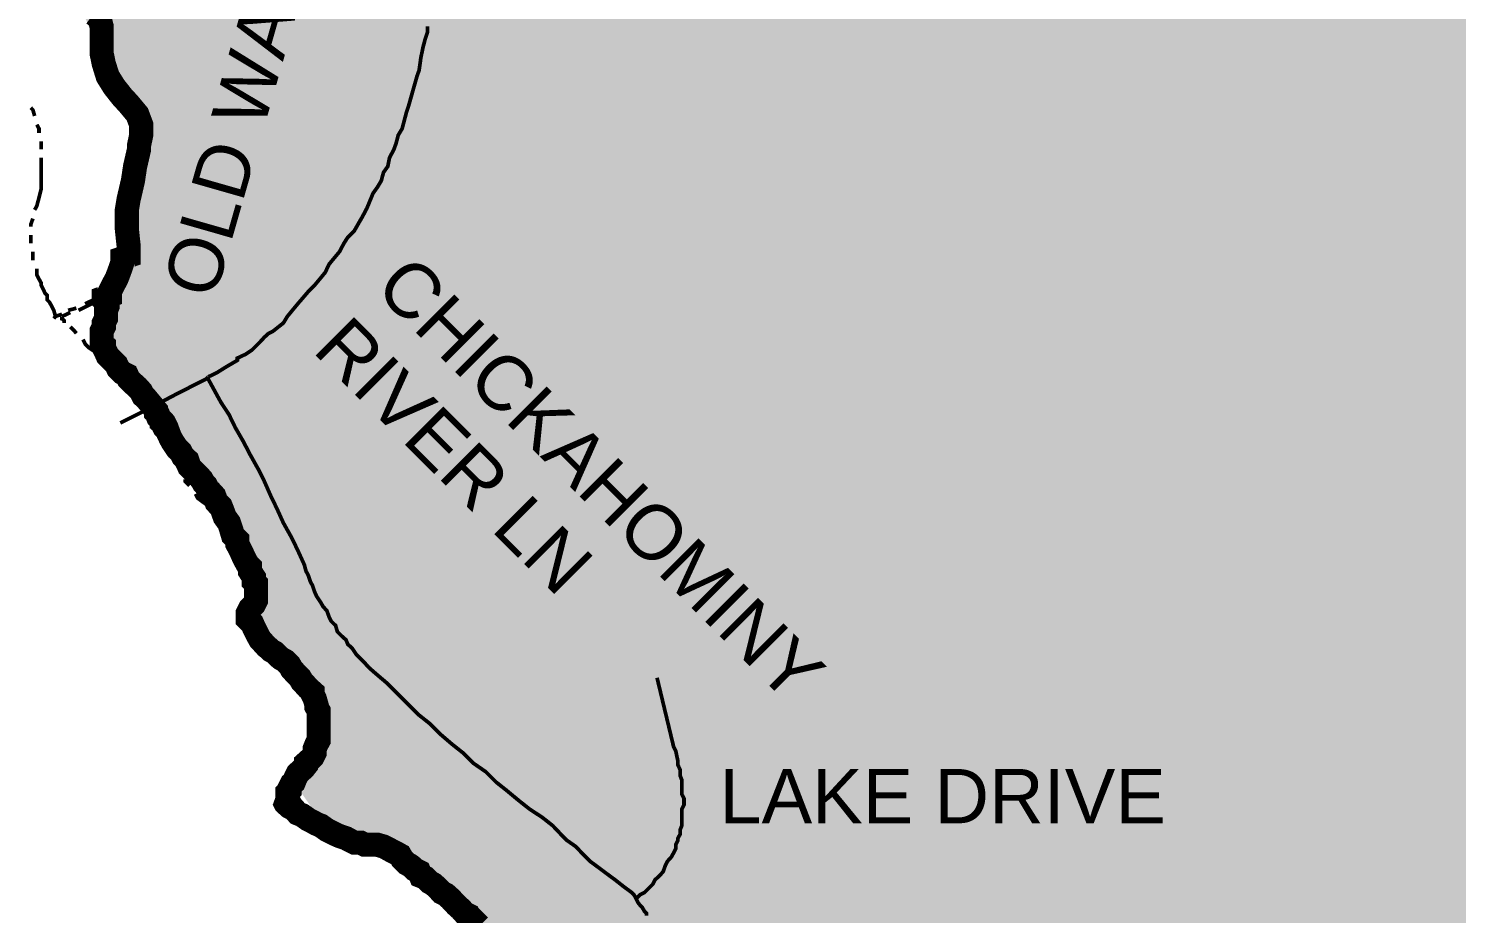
# Model space of a CAD drawing. Header units: millimetres. Extents: x 10 to 1080, y 12 to 847.
# Drawn here: x 236.4 to 294.3, y 371.4 to 407.3 of the extents above; entities that cross this region are included whole.
import ezdxf

# ---------------------------------------------------------------- set-up
doc = ezdxf.new("R2010")
doc.units = ezdxf.units.MM

msp = doc.modelspace()

# ---------------------------------------------------------------- hatches: boundary and pattern name
at = {"layer": 'H', "linetype": 'CONTINUOUS'}
for points in [[(802.375, 724.076), (804.333, 708.572), (819.82, 705.362), (834.637, 704.674), (846.243, 705.362), (859.861, 713.74), (871.467, 723.388), (876.635, 727.287), (891.452, 733.125), (894.662, 722.806), (899.231, 711.2), (902.458, 678.268), (906.939, 654.985), (912.777, 635.6), (903.041, 631.79), (870.797, 623.394), (843.703, 613.075), (834.037, 605.614), (852.17, 570.142), (848.607, 566.244), (849.207, 566.244), (834.637, 551.692), (840.475, 538.815), (802.711, 488.438), (802.217, 489.126), (800.435, 493.007), (798.83, 497.082), (795.355, 502.25), (792.215, 505.213), (789.005, 508.088), (786.289, 511.722), (784.437, 515.532), (783.078, 519.677), (782.391, 521.723), (780.874, 525.78), (778.334, 530.348), (775.794, 533.735), (773.007, 536.875), (769.955, 539.75), (766.727, 542.378), (763.27, 544.83), (759.707, 547.123), (755.985, 549.24), (754.115, 550.333), (752.263, 551.356), (750.305, 552.45), (748.365, 553.473), (746.407, 554.478), (744.467, 555.502), (742.615, 556.507), (740.657, 557.618), (739.652, 558.13), (732.525, 556.436), (732.79, 544.583), (726.264, 530.86), (723.142, 524.334), (722.207, 519.765), (722.877, 514.015), (725.593, 511.052), (734.219, 509.182), (736.177, 508.935), (733.302, 494.965), (732.278, 489.126), (728.98, 480.236), (737.605, 465.243), (747.518, 446.193), (733.548, 450.338), (730.409, 438.062), (720.76, 407.158), (717.885, 398.268), (714.745, 388.108), (713.475, 387.174), (712.047, 376.096), (715.945, 344.77), (716.615, 324.026), (716.439, 318.682), (723.388, 318.435), (731.608, 319.705), (737.358, 321.557), (743.373, 323.25), (749.635, 324.273), (754.962, 326.39), (761.488, 331.47), (750.641, 308.786), (742.95, 291.677), (741.257, 289.313), (754.715, 277.195), (760.801, 272.292), (760.73, 272.115), (769.444, 264.583), (777.487, 249.678), (794.597, 237.155), (804.333, 230.293), (811.777, 224.032), (798.054, 219.957), (781.473, 215.988), (770.043, 212.602), (757.502, 208.033), (746.072, 201.172), (734.06, 195.404), (725.082, 194.91), (725.258, 194.134), (725.593, 192.105), (725.752, 188.048), (725.17, 184.062), (724.905, 183.392), (714.587, 181.698), (699.17, 173.743), (696.295, 178.312), (682.078, 173.143), (680.879, 176.53), (652.868, 161.713), (660.647, 138.007), (660.4, 137.83), (656.749, 135.467), (653.203, 133.103), (649.552, 130.722), (645.918, 128.358), (642.285, 125.977), (638.634, 123.702), (635, 121.32), (631.349, 118.957), (627.803, 116.664), (624.152, 114.3), (620.942, 115.394), (619.584, 117.51), (618.402, 119.556), (617.22, 121.744), (616.038, 123.702), (614.68, 125.977), (613.569, 128.27), (612.299, 130.475), (610.958, 132.415), (609.424, 134.197), (608.154, 136.066), (606.795, 138.254), (605.367, 140.035), (603.673, 143.087), (601.892, 144.445), (599.863, 145.715), (598.17, 147.496), (596.724, 149.26), (595.118, 151.042), (593.513, 152.647), (591.22, 153.846), (589.439, 155.187), (587.675, 156.545), (586.052, 158.415), (585.717, 160.778), (585.047, 162.895), (584.112, 165.1), (582.172, 166.194), (580.549, 167.887), (579.543, 169.845), (578.785, 171.962), (577.762, 173.902), (576.668, 175.772), (575.398, 177.553), (573.775, 178.982), (571.659, 182.457), (568.784, 186.778), (566.932, 189.988), (565.82, 194.486), (564.462, 203.87), (563.704, 208.527), (563.88, 211.332), (563.704, 215.477), (563.457, 217.77), (563.28, 220.133), (563.368, 222.426), (563.28, 224.614), (562.857, 227.418), (561.675, 229.694), (560.828, 232.586), (561.428, 234.774), (561.852, 237.825), (561.922, 240.206), (561.587, 242.658), (561.763, 245.286), (562.01, 247.65), (561.852, 250.278), (561.164, 254.423), (561.922, 257.052), (562.522, 259.256), (562.275, 261.532), (561.499, 263.56), (560.405, 265.518), (559.805, 267.882), (559.223, 270.175), (557.953, 273.297), (556.26, 274.92), (554.814, 277.53), (554.39, 280), (553.72, 282.363), (552.962, 284.656), (551.85, 286.508), (550.668, 288.713), (549.222, 291.165), (547.194, 292.947), (545.412, 294.552), (543.56, 296.422), (543.719, 298.697), (542.537, 300.655), (540.42, 302.348), (538.057, 304.976), (535.34, 306.405), (532.553, 307.763), (530.26, 309.545), (528.232, 310.903), (526.874, 312.755), (526.45, 314.872), (524.51, 315.807), (522.305, 316.054), (518.248, 316.565), (515.779, 316.9), (513.592, 317.324), (511.387, 317.923), (508.935, 318.17), (507.153, 316.988), (506.465, 314.96), (505.037, 313.267), (503.255, 311.997), (501.897, 310.303), (500.292, 308.698), (498.422, 307.587), (496.658, 306.07), (495.212, 304.377), (494.453, 302.348), (493.942, 299.896), (493.607, 297.603), (493.942, 295.24), (494.453, 293.123), (495.212, 290.83), (495.723, 288.625), (494.03, 286.508), (493.342, 284.304), (491.649, 281.693), (489.462, 280.846), (485.14, 280.423), (481.577, 280.582), (479.637, 281.852), (478.102, 283.457), (476.673, 285.08), (475.068, 286.773), (472.863, 287.267), (470.658, 286.685), (468.965, 285.238), (467.184, 283.88), (465.067, 282.875), (463.462, 281.34), (464.732, 279.488), (466.602, 278.306), (468.63, 277.372), (469.724, 275.502), (468.877, 273.385), (467.095, 272.027), (463.973, 269.663), (462.104, 268.058), (460.075, 266.876), (457.958, 266.1), (455.665, 265.606), (452.702, 266.277), (450.674, 267.212), (448.469, 267.635), (444.835, 268.482), (442.718, 268.993), (440.514, 268.393), (436.792, 268.217), (434.763, 268.905), (432.805, 269.998), (431.465, 271.78), (432.647, 273.72), (433.405, 275.925), (433.317, 278.218), (432.805, 280.335), (432.894, 282.963), (431.959, 285.327), (428.925, 284.568), (426.72, 283.88), (424.603, 283.457), (421.375, 283.968), (419.188, 284.392), (417.072, 284.903), (415.025, 285.926), (412.838, 286.685), (410.792, 287.62), (409.698, 289.56), (409.875, 291.765), (410.298, 293.97), (410.298, 296.157), (409.61, 298.203), (408.252, 300.143), (406.4, 301.66), (404.53, 303.107), (402.837, 304.712), (400.897, 305.823), (399.715, 307.675), (400.297, 309.792), (399.962, 311.997), (397.845, 313.355), (395.905, 314.537), (394.547, 316.318), (393.1, 318.1), (391.672, 319.793), (390.225, 321.398), (388.108, 322.668), (386.592, 324.185), (385.057, 325.878), (383.452, 327.325), (381.582, 328.595), (379.465, 329.265), (378.125, 331.047), (378.037, 333.252), (377.349, 335.368), (375.92, 336.973), (374.05, 338.332), (372.11, 339.425), (370.152, 340.536), (368.035, 341.383), (365.919, 341.965), (363.555, 341.63), (361.615, 340.607), (359.745, 338.914), (357.875, 337.82), (355.935, 336.797), (353.818, 335.703), (351.878, 334.522), (350.255, 332.652), (348.915, 330.8), (347.98, 328.754), (347.133, 326.637), (345.599, 325.032), (343.323, 324.785), (340.184, 324.785), (337.732, 325.367), (335.615, 324.185), (334.522, 322.333), (334.433, 320.128), (334.098, 317.923), (332.899, 315.807), (331.805, 313.866), (330.958, 311.75), (330.712, 309.545), (330.288, 307.252), (329.935, 304.976), (329.688, 302.683), (329.018, 300.39), (328.083, 298.203), (327.325, 296.157), (327.06, 293.97), (328.665, 292.347), (329.935, 290.583), (328.665, 288.802), (326.39, 287.955), (323.25, 287.778), (321.045, 288.29), (319.864, 290.23), (318.682, 292.276), (316.812, 293.705), (314.025, 294.975), (311.732, 295.487), (309.615, 295.91), (307.763, 297.092), (306.405, 299.05), (305.47, 300.99), (304.712, 303.107), (303.689, 305.135), (301.995, 306.405), (300.302, 307.852), (298.962, 309.545), (297.268, 307.94), (296.422, 305.894), (293.282, 304.2), (291.5, 305.558), (289.648, 306.828), (287.69, 307.852), (287.267, 309.968), (287.69, 312.173), (285.75, 313.09), (283.457, 313.602), (281.34, 314.202), (279.224, 315.295), (278.642, 317.5), (277.954, 319.617), (276.013, 321.222), (274.144, 319.793), (272.874, 317.923), (269.998, 319.193), (268.217, 320.64), (266.435, 321.98), (263.984, 324.45), (262.202, 325.72), (260.862, 327.484), (261.108, 329.688), (261.867, 331.893), (262.714, 334.01), (262.467, 337.644), (261.532, 339.602), (260.597, 341.718), (258.992, 343.323), (255.94, 345.352), (253.065, 346.71), (251.195, 347.892), (249.167, 348.827), (248.92, 351.032), (250.19, 352.884), (251.707, 354.842), (254.088, 354.93), (255.782, 356.358), (257.969, 356.623), (260.174, 357.117), (261.444, 359.234), (261.779, 361.527), (261.62, 363.732), (260.438, 365.584), (258.992, 367.277), (256.117, 367.63), (255.429, 369.746), (254.088, 371.44), (252.307, 372.957), (250.525, 374.227), (248.497, 374.826), (247.138, 376.767), (248.162, 378.707), (247.385, 381), (245.78, 382.517), (245.622, 384.81), (244.687, 386.75), (243.575, 388.796), (242.235, 390.56), (241.035, 392.43), (239.518, 394.212), (239.43, 396.416), (240.453, 398.533), (240.612, 401.144), (240.788, 403.86), (239.43, 405.888), (238.584, 408.005), (236.467, 409.452), (235.038, 411.304), (233.08, 412.838), (233.168, 415.202), (234.103, 417.318), (235.462, 419.276), (236.978, 421.04), (238.072, 422.998), (237.825, 425.274), (237.49, 427.902), (236.22, 429.683), (234.527, 431.377), (232.657, 433.246), (230.628, 434.587), (229.182, 436.28), (227.489, 437.815), (226.219, 439.667), (224.79, 441.537), (223.943, 443.742), (222.92, 445.77), (220.98, 447.216), (218.775, 448.557), (216.57, 449.827), (214.365, 450.25), (212.249, 450.427), (209.797, 450.515), (206.163, 450.427), (203.87, 451.026), (201.595, 450.338), (199.972, 448.31), (201.665, 446.705), (199.549, 444.588), (196.938, 445.347), (194.822, 445.435), (192.105, 444.923), (189.054, 445.012), (187.202, 443.406), (184.908, 442.472), (182.88, 441.113), (181.01, 439.596), (179.317, 438.15), (177.288, 437.056), (175.084, 436.457), (173.055, 435.522), (170.762, 434.675), (168.575, 434.852), (166.793, 436.545), (165.947, 438.82), (165.259, 440.937), (163.142, 442.048), (160.955, 442.56), (158.574, 442.383), (156.369, 441.713), (154.005, 440.778), (151.377, 440.267), (148.59, 440.267), (146.385, 439.843), (145.45, 437.727), (145.115, 435.522), (142.663, 436.122), (142.152, 438.326), (140.458, 439.932), (138.43, 441.113), (136.472, 442.207), (134.285, 442.807), (131.745, 442.048), (128.605, 441.537), (126.153, 441.872), (123.525, 441.784), (121.497, 442.983), (120.05, 444.588), (117.775, 445.012), (116.082, 446.528), (116.152, 448.822), (114.124, 450.938), (112.607, 453.214), (111.425, 454.995), (110.155, 456.777), (108.797, 458.47), (107.527, 460.252), (106.257, 461.945), (104.898, 463.726), (103.54, 465.42), (102.182, 467.113), (100.842, 468.806), (99.572, 470.57), (98.213, 472.264), (95.585, 475.738), (93.133, 479.213), (90.682, 482.776), (88.477, 486.41), (86.448, 490.132), (84.578, 494.03), (83.062, 498.016), (81.527, 502.92), (80.433, 507.065), (79.498, 511.298), (78.74, 515.532), (78.228, 519.853), (77.805, 524.175), (77.558, 528.496), (77.47, 532.8), (77.558, 534.917), (77.558, 537.122), (77.717, 539.238), (77.893, 541.443), (78.052, 543.56), (78.317, 545.765), (78.564, 547.882), (79.252, 552.115), (80.098, 556.348), (81.192, 560.582), (82.374, 564.727), (84.402, 570.054), (86.448, 573.793), (87.63, 575.645), (117.687, 575.645), (138.007, 572.435), (144.445, 544.23), (141.905, 543.225), (154.764, 537.88), (160.443, 536.028), (171.185, 535.693), (189.318, 535.34), (206.834, 533.912), (226.06, 527.897), (227.842, 532.888), (253.912, 548.552), (259.239, 550.333), (265.677, 550.668), (269.575, 552.115), (277.019, 556.772), (283.122, 559.223), (290.989, 559.982), (306.317, 558.553), (306.652, 558.288), (307.005, 558.624), (310.885, 558.888), (317.659, 563.122), (325.543, 568.113), (333.745, 573.528), (338.825, 576.827), (341.365, 576.756), (344.928, 576.068), (348.492, 574.71), (351.949, 572.858), (355.759, 569.718), (358.228, 566.173), (359.234, 564.303), (360.257, 562.363), (362.462, 558.8), (365.425, 555.925), (369.993, 554.32), (376.255, 554.478), (378.46, 554.902), (380.577, 555.325), (382.782, 555.748), (384.898, 556.013), (387.773, 556.436), (392.007, 557.107), (396.064, 558.042), (400.138, 559.135), (404.107, 560.405), (408.005, 561.852), (411.903, 563.457), (415.713, 565.238), (419.435, 567.09), (423.069, 569.048), (424.18, 569.63), (421.128, 576.333), (406.224, 573.952), (411.057, 595.383), (409.452, 607.06), (401.408, 603.85), (401.832, 611.893), (404.618, 612.74), (404.195, 626.022), (394.882, 630.432), (373.539, 618.737), (369.482, 635.67), (377.19, 651.845), (407.405, 673.276), (407.829, 671.23), (482.177, 704.003), (500.715, 623.323), (501.227, 623.57), (505.372, 625.863), (509.182, 627.892), (512.992, 630.008), (516.802, 632.037), (520.612, 634.065), (522.552, 635.088), (524.422, 636.094), (526.362, 637.117), (528.232, 638.14), (530.172, 639.233), (532.042, 640.256), (534.335, 641.438), (544.495, 629.585), (550.422, 631.613), (546.523, 639.568), (541.532, 645.336), (541.602, 645.407), (545.412, 647.453), (549.222, 649.57), (553.032, 651.598), (556.772, 653.627), (560.582, 655.743), (564.392, 657.772), (568.202, 659.888), (572.012, 661.917), (575.733, 664.034), (579.543, 666.15), (583.353, 668.196), (587.163, 670.313), (590.885, 672.342), (596.724, 674.458), (601.133, 674.458), (603.338, 674.458), (605.455, 674.37), (607.642, 674.194), (609.847, 674.123), (611.964, 674.035), (614.168, 673.858), (616.373, 673.7), (618.49, 673.612), (620.695, 673.435), (622.882, 673.347), (624.999, 673.276), (629.32, 673.188), (633.642, 673.276), (637.875, 673.523), (642.108, 673.947), (646.254, 674.617), (650.399, 675.728), (653.627, 676.734), (657.684, 678.18), (661.67, 679.873), (665.568, 681.743), (669.378, 683.772), (673.1, 685.976), (676.734, 688.252), (680.297, 690.704), (683.683, 693.42), (687.07, 696.136), (690.192, 699.1), (693.332, 702.063), (696.207, 705.273), (699.082, 708.572), (701.71, 711.958), (705.785, 710.53), (709.842, 708.995), (713.74, 707.214), (717.638, 705.362), (721.448, 703.333), (723.988, 701.798), (729.403, 707.302), (742.35, 719.578), (751.999, 718.908), (767.503, 733.725), (785.618, 751.84), (797.207, 740.234), (802.375, 724.076), (802.375, 724.076)], [(269.575, 384.634), (268.305, 386.927), (267.035, 384.634), (268.305, 382.446), (269.575, 384.634), (269.575, 384.634)], [(269.575, 384.634), (269.328, 384.634), (268.305, 382.87), (267.37, 384.634), (268.305, 386.415), (269.328, 384.634), (269.575, 384.634), (268.305, 386.927), (267.035, 384.634), (268.305, 382.446), (269.575, 384.634), (269.575, 384.634)]]:
    msp.add_hatch(color=256, dxfattribs=at).paths.add_polyline_path(points)

# ---------------------------------------------------------------- linework, layer by layer
at = {"layer": 'P'}
for points, const_width in [([(237.825, 408.27), (237.984, 408.27), (238.16, 408.093), (238.584, 408.023), (239.007, 407.935), (239.254, 407.758), (239.342, 407.423), (239.342, 407.247)], 0.151), ([(239.342, 407), (239.342, 407.423), (239.254, 407.758), (239.007, 407.935), (238.584, 408.023), (238.16, 408.093), (237.984, 408.182)], 0.151), ([(254.67, 370.928), (254.582, 371.016), (254.406, 371.193), (254.335, 371.193), (254.247, 371.352), (254.071, 371.44), (253.912, 371.616), (253.735, 371.775), (253.488, 372.039), (253.312, 372.198), (253.136, 372.286), (252.977, 372.463), (252.801, 372.622), (252.642, 372.71), (252.465, 372.886), (252.289, 372.957), (252.218, 373.133), (252.042, 373.221), (251.954, 373.309), (251.866, 373.38), (251.707, 373.468), (251.531, 373.645), (251.442, 373.803), (251.284, 373.892), (251.107, 373.98), (250.948, 374.068), (250.772, 374.156), (250.525, 374.227), (250.261, 374.227), (250.014, 374.227), (249.837, 374.315), (249.59, 374.315), (249.414, 374.403), (249.255, 374.491), (248.991, 374.579), (248.832, 374.65), (248.655, 374.738), (248.479, 374.826), (248.232, 375.003), (248.056, 375.073), (247.897, 375.162), (247.721, 375.25), (247.474, 375.426), (247.297, 375.497), (247.138, 375.673), (247.05, 375.761), (246.962, 375.92), (246.874, 376.096), (246.874, 376.185), (246.874, 376.343), (246.962, 376.432), (246.962, 376.52), (247.05, 376.696), (247.138, 376.767), (247.209, 376.943), (247.297, 377.119), (247.474, 377.278), (247.562, 377.366), (247.632, 377.455), (247.632, 377.543), (247.809, 377.702), (247.897, 377.79), (247.985, 377.966), (247.985, 378.125), (248.056, 378.301), (248.144, 378.46), (248.144, 378.636), (248.144, 378.725), (248.144, 378.972), (248.144, 379.148), (248.144, 379.236), (248.144, 379.395), (248.144, 379.659), (248.056, 379.818), (248.056, 379.906), (247.985, 380.153), (247.897, 380.33), (247.897, 380.418), (247.721, 380.577), (247.562, 380.753), (247.474, 380.841), (247.385, 381), (247.297, 381.088), (247.209, 381.176), (247.05, 381.353), (246.962, 381.512), (246.786, 381.688), (246.627, 381.776), (246.539, 381.847), (246.362, 382.023), (246.204, 382.111), (246.115, 382.199), (246.027, 382.27), (245.868, 382.446), (245.78, 382.535), (245.692, 382.693), (245.604, 382.87), (245.516, 383.046), (245.445, 383.205), (245.269, 383.381), (245.269, 383.469), (245.269, 383.628), (245.357, 383.805), (245.445, 383.893), (245.516, 383.963), (245.604, 384.14), (245.604, 384.228), (245.604, 384.475), (245.604, 384.651), (245.604, 384.81), (245.516, 384.898), (245.516, 385.075), (245.357, 385.322), (245.357, 385.498), (245.269, 385.586), (245.181, 385.745), (245.092, 385.921), (245.022, 386.08), (244.934, 386.256), (244.845, 386.433), (244.845, 386.592), (244.669, 386.768), (244.598, 387.015), (244.51, 387.279), (244.334, 387.526), (244.246, 387.773), (244.175, 387.95), (243.999, 388.126), (243.911, 388.373), (243.752, 388.549), (243.664, 388.62), (243.575, 388.796), (243.487, 388.885), (243.399, 389.043), (243.24, 389.22), (243.064, 389.396), (242.905, 389.555), (242.817, 389.819), (242.641, 389.978), (242.552, 390.155), (242.394, 390.313), (242.217, 390.578), (242.129, 390.737), (242.058, 390.913), (241.97, 391.16), (241.882, 391.336), (241.706, 391.513), (241.635, 391.672), (241.547, 391.76), (241.547, 391.848), (241.124, 392.359), (241.035, 392.43), (240.947, 392.606), (240.788, 392.783), (240.612, 392.942), (240.436, 393.118), (240.365, 393.277), (240.189, 393.365), (240.101, 393.453), (240.012, 393.541), (239.942, 393.7), (239.854, 393.788), (239.677, 393.965), (239.589, 394.053), (239.518, 394.212), (239.43, 394.388), (239.43, 394.476), (239.342, 394.547), (239.342, 394.723), (239.342, 394.899), (239.342, 395.058), (239.43, 395.235), (239.43, 395.393), (239.518, 395.57), (239.518, 395.746), (239.518, 395.905), (239.589, 396.081), (239.589, 396.169), (239.518, 396.24), (239.43, 396.328), (239.43, 396.416), (239.677, 396.505), (239.677, 396.663), (239.765, 396.84), (239.854, 397.016), (239.942, 397.175), (240.012, 397.351), (240.101, 397.598), (240.189, 397.863), (240.189, 398.022), (240.436, 398.11), (240.436, 398.533), (240.365, 399.203), (240.365, 399.979), (240.436, 400.403), (240.612, 401.161), (240.7, 401.743), (240.859, 402.431), (240.859, 402.59), (240.947, 403.013), (240.947, 403.437), (240.788, 403.86), (240.436, 404.283), (240.189, 404.548), (239.854, 404.971), (239.589, 405.395), (239.43, 405.906), (239.342, 406.329), (239.342, 406.665), (239.342, 407.423), (239.254, 407.758), (239.007, 407.935)], 0.978), ([(252.554, 407.423), (252.554, 407.176), (252.465, 406.912), (252.377, 406.576), (252.289, 406.153), (252.218, 405.642), (252.13, 405.395), (251.795, 404.213), (251.707, 403.948), (251.619, 403.613), (251.531, 403.278), (251.372, 403.013), (251.284, 402.678), (251.195, 402.431), (251.019, 402.096), (250.948, 401.743), (250.772, 401.496), (250.684, 401.161), (250.525, 400.897), (250.349, 400.65), (250.102, 400.05), (249.925, 399.715), (249.59, 399.133), (249.326, 398.868), (249.167, 398.621), (248.991, 398.286), (248.567, 397.775), (248.408, 397.439), (247.985, 396.928), (247.721, 396.663), (247.297, 396.169), (246.874, 395.658), (246.715, 395.393), (246.292, 395.058), (246.115, 394.97), (245.939, 394.811), (245.78, 394.635), (245.445, 394.3), (245.181, 394.123), (244.845, 393.965), (244.845, 393.876), (244.422, 393.629), (243.999, 393.365), (243.664, 393.206)], 0.151), ([(239.342, 406.912), (239.342, 406.665), (239.342, 406.576)], 0.151), ([(239.518, 405.642), (239.43, 405.906), (239.342, 406.329), (239.342, 406.665)], 0.151), ([(239.342, 406.241), (239.43, 405.906), (239.43, 405.818)], 0.151), ([(239.518, 405.553), (239.589, 405.395), (239.677, 405.218)], 0.151), ([(240.859, 403.613), (240.788, 403.86), (240.436, 404.283), (240.189, 404.548), (239.854, 404.971), (239.677, 405.306)], 0.151), ([(239.854, 404.883), (240.189, 404.548), (240.436, 404.283), (240.788, 403.86), (240.947, 403.437), (240.947, 403.102)], 0.151), ([(236.626, 403.789), (236.555, 404.036), (236.467, 404.125)], 0.151), ([(236.802, 403.102), (236.802, 403.278), (236.714, 403.437), (236.714, 403.437)], 0.151), ([(240.788, 402.167), (240.859, 402.431), (240.859, 402.59), (240.947, 403.013), (240.947, 403.19)], 0.151), ([(236.89, 402.431), (236.89, 402.678), (236.89, 402.766)], 0.151), ([(240.947, 402.766), (240.859, 402.431), (240.859, 402.431)], 0.151), ([(236.626, 399.979), (236.714, 400.138), (236.802, 400.473), (236.89, 400.826), (236.89, 401.249), (236.89, 401.585), (236.89, 402.008), (236.89, 402.096)], 0.151), ([(240.365, 399.715), (240.365, 399.979), (240.436, 400.403), (240.612, 401.161), (240.7, 401.743), (240.7, 401.832)], 0.151), ([(240.788, 402.096), (240.7, 401.743)], 0.151), ([(240.612, 401.408), (240.612, 401.161), (240.524, 401.073)], 0.151), ([(240.436, 400.738), (240.436, 400.403), (240.365, 399.979), (240.365, 399.203), (240.365, 398.621)], 0.151), ([(236.467, 399.292), (236.467, 399.38), (236.555, 399.627), (236.555, 399.627)], 0.151), ([(236.467, 398.621), (236.467, 398.78), (236.467, 398.956)], 0.151), ([(240.436, 398.357), (240.436, 398.533), (240.365, 399.203), (240.365, 399.38)], 0.151), ([(236.555, 397.933), (236.555, 398.022), (236.555, 398.198), (236.555, 398.286)], 0.151), ([(239.518, 396.24), (239.43, 396.328), (239.43, 396.416), (239.677, 396.505), (239.677, 396.663), (239.765, 396.84), (239.854, 397.016), (239.942, 397.175), (240.012, 397.351), (240.101, 397.598), (240.189, 397.863), (240.189, 398.022), (240.277, 398.022)], 0.151), ([(240.436, 398.286), (240.436, 398.11), (240.189, 398.022)], 0.151), ([(237.472, 395.658), (237.402, 395.905), (237.314, 396.081), (237.225, 396.24), (237.137, 396.328), (237.137, 396.505), (237.049, 396.593), (236.978, 396.752), (236.89, 396.928), (236.89, 397.016), (236.802, 397.175), (236.714, 397.351), (236.714, 397.51), (236.714, 397.598)], 0.151), ([(240.101, 397.686), (240.101, 397.598), (240.012, 397.351), (240.012, 397.351)], 0.151), ([(239.254, 396.505), (239.765, 396.663), (239.765, 396.593), (239.43, 396.416), (238.407, 395.905)], 0.151), ([(239.854, 397.016), (239.765, 396.84), (239.677, 396.752)], 0.151), ([(238.672, 396.169), (239.007, 396.328)], 0.151), ([(239.518, 396.24), (239.43, 396.328), (239.43, 396.416)], 0.151), ([(237.402, 395.57), (237.472, 395.658), (237.737, 395.746)], 0.151), ([(237.402, 395.482), (237.402, 395.482)], 0.151), ([(237.825, 395.393), (237.825, 395.482), (237.737, 395.57), (237.649, 395.57)], 0.151), ([(238.072, 395.817), (237.737, 395.658)], 0.151), ([(237.984, 395.905), (238.319, 395.993)], 0.151), ([(239.342, 394.899), (239.342, 395.058), (239.43, 395.235), (239.43, 395.393), (239.518, 395.57), (239.518, 395.746), (239.518, 395.905), (239.589, 395.905)], 0.151), ([(239.518, 395.57), (239.518, 395.746), (239.518, 395.905), (239.589, 395.905)], 0.151), ([(238.319, 394.97), (238.248, 395.058), (238.072, 395.235), (238.072, 395.235)], 0.151), ([(240.189, 393.453), (240.101, 393.453), (240.012, 393.541), (239.942, 393.7), (239.854, 393.788), (239.677, 393.965), (239.589, 394.053), (239.518, 394.212), (239.43, 394.3), (239.43, 394.388), (239.43, 394.476), (239.342, 394.547), (239.342, 394.723), (239.342, 394.899), (239.342, 395.058), (239.43, 395.235), (239.43, 395.235)], 0.151), ([(240.012, 393.206), (240.012, 393.277), (239.942, 393.365), (239.854, 393.453), (239.765, 393.541), (239.589, 393.629), (239.518, 393.788), (239.342, 393.965), (239.254, 394.053), (239.166, 394.123), (239.095, 394.212), (238.831, 394.388), (238.742, 394.476), (238.672, 394.547), (238.584, 394.723)], 0.151), ([(240.612, 392.942), (240.436, 393.118), (240.365, 393.277), (240.189, 393.365), (240.101, 393.453), (240.012, 393.541), (239.942, 393.7), (239.854, 393.788), (239.677, 393.965), (239.589, 394.053), (239.518, 394.212), (239.43, 394.388), (239.43, 394.476), (239.342, 394.547), (239.342, 394.547)], 0.151), ([(243.664, 393.206), (243.575, 393.118), (242.394, 392.518), (241.124, 391.848), (240.101, 391.336)], 0.151), ([(240.612, 392.942), (240.436, 393.118), (240.436, 393.206)], 0.151), ([(243.664, 393.206), (243.664, 393.118), (244.175, 392.183), (244.51, 391.672), (244.757, 391.16), (245.092, 390.578), (245.357, 390.066), (245.692, 389.467), (245.939, 388.973), (246.204, 388.373), (246.451, 387.862), (246.715, 387.279), (247.05, 386.68), (247.297, 386.168), (247.562, 385.586), (247.632, 385.322), (247.721, 385.163), (247.809, 384.898), (247.897, 384.739), (247.985, 384.475), (248.056, 384.316), (248.232, 384.052), (248.32, 383.893), (248.479, 383.716), (248.567, 383.469), (248.655, 383.293), (248.832, 383.117), (248.902, 382.87), (249.079, 382.693), (249.255, 382.535), (249.326, 382.358), (249.502, 382.199), (249.678, 381.935), (249.837, 381.776), (250.014, 381.6), (250.172, 381.423), (250.349, 381.265), (250.948, 380.753), (251.372, 380.33), (251.795, 379.906), (252.218, 379.483), (252.642, 379.148), (253.065, 378.725), (253.559, 378.301), (253.982, 377.966), (254.406, 377.543), (254.917, 377.19), (255.341, 376.767), (255.764, 376.432), (256.275, 376.008), (256.699, 375.673), (257.21, 375.338), (257.634, 375.003), (257.969, 374.65), (258.216, 374.403), (258.568, 374.156), (258.904, 373.803), (259.151, 373.556), (259.486, 373.309), (259.838, 373.045), (260.174, 372.798), (260.509, 372.533), (260.844, 372.286), (260.932, 372.198), (261.02, 372.039)], 0.151), ([(240.436, 392.606), (240.365, 392.783), (240.277, 392.942)], 0.151), ([(241.124, 392.359), (241.035, 392.43), (240.947, 392.606), (240.859, 392.695)], 0.151), ([(241.547, 391.848), (241.124, 392.359), (241.035, 392.43), (240.947, 392.606), (240.859, 392.695)], 0.151), ([(240.788, 392.183), (240.7, 392.271), (240.612, 392.359)], 0.151), ([(241.794, 390.578), (241.706, 390.666), (241.635, 390.825), (241.547, 390.913), (241.459, 391.089), (241.371, 391.16), (241.371, 391.248), (241.282, 391.336), (241.212, 391.513), (241.124, 391.583)], 0.151), ([(241.547, 391.76), (241.635, 391.672), (241.635, 391.672)], 0.151), ([(242.817, 389.731), (242.817, 389.819), (242.641, 389.978), (242.552, 390.155), (242.394, 390.313), (242.217, 390.578), (242.129, 390.737), (242.058, 390.913), (241.97, 391.16), (241.882, 391.336), (241.706, 391.513), (241.706, 391.513)], 0.151), ([(241.794, 391.336), (241.882, 391.336), (241.97, 391.16), (241.97, 391.089)], 0.151), ([(242.129, 389.978), (242.058, 390.066), (241.97, 390.243), (241.97, 390.243)], 0.151), ([(242.129, 390.737), (242.217, 390.578), (242.394, 390.313), (242.552, 390.155), (242.641, 389.978), (242.817, 389.819), (242.905, 389.555), (243.064, 389.396), (243.24, 389.22), (243.399, 389.043), (243.399, 389.043)], 0.151), ([(242.552, 389.308), (242.482, 389.467), (242.394, 389.643)], 0.151), ([(243.664, 388.62), (243.575, 388.796), (243.487, 388.885), (243.399, 389.043), (243.24, 389.22), (243.064, 389.396), (243.064, 389.467)], 0.151), ([(242.905, 388.796), (242.729, 388.973), (242.729, 389.043)], 0.151), ([(243.575, 388.708), (243.664, 388.62), (243.752, 388.549), (243.822, 388.461)], 0.151), ([(244.422, 386.856), (244.334, 386.927), (244.246, 387.103), (244.087, 387.279), (243.999, 387.438), (243.911, 387.615), (243.752, 387.773), (243.664, 387.95), (243.575, 388.038), (243.24, 388.285), (243.152, 388.461), (243.152, 388.461)], 0.151), ([(244.845, 386.433), (244.845, 386.592), (244.669, 386.768), (244.598, 387.015), (244.51, 387.279), (244.334, 387.526), (244.246, 387.773), (244.175, 387.95), (243.999, 388.126), (243.911, 388.285)], 0.151), ([(243.999, 388.197), (243.999, 388.126), (244.175, 387.95), (244.175, 387.862)], 0.151), ([(244.334, 387.526), (244.51, 387.279), (244.51, 387.191)], 0.151), ([(244.669, 386.927), (244.669, 386.768), (244.845, 386.592), (244.845, 386.433), (244.934, 386.256), (245.022, 386.08), (245.092, 385.921), (245.181, 385.745), (245.269, 385.586), (245.357, 385.498), (245.357, 385.322), (245.516, 385.075), (245.516, 384.986)], 0.151), ([(244.845, 386.256), (244.757, 386.345), (244.598, 386.503)], 0.151), ([(245.445, 385.163), (245.357, 385.322), (245.357, 385.498), (245.269, 385.586), (245.181, 385.745), (245.092, 385.921), (245.022, 386.08), (245.022, 386.08)], 0.151), ([(245.181, 385.586), (245.092, 385.657), (245.022, 385.921)], 0.151), ([(245.357, 384.898), (245.357, 385.075), (245.357, 385.233), (245.269, 385.322)], 0.151), ([(245.445, 382.623), (245.357, 382.693), (245.269, 382.782), (245.181, 382.87), (245.181, 383.046), (245.092, 383.117), (245.092, 383.293), (245.092, 383.469), (245.092, 383.54), (245.092, 383.805), (245.181, 383.893), (245.181, 384.052), (245.181, 384.14), (245.357, 384.387), (245.357, 384.563)], 0.151), ([(245.604, 382.958), (245.516, 383.046), (245.445, 383.205), (245.269, 383.381), (245.269, 383.469), (245.269, 383.628), (245.357, 383.805), (245.445, 383.893), (245.516, 383.963), (245.604, 384.14), (245.604, 384.228), (245.604, 384.475), (245.604, 384.651), (245.604, 384.81), (245.604, 384.81)], 0.151), ([(245.604, 384.651), (245.604, 384.475), (245.604, 384.316)], 0.151), ([(245.516, 383.963), (245.445, 383.893), (245.357, 383.805), (245.357, 383.716)], 0.151), ([(245.357, 383.381), (245.445, 383.205), (245.516, 383.046)], 0.151), ([(245.692, 382.782), (245.692, 382.693), (245.78, 382.535), (245.868, 382.446), (246.027, 382.27), (246.115, 382.199), (246.204, 382.111), (246.362, 382.023), (246.539, 381.847), (246.627, 381.776), (246.786, 381.688), (246.962, 381.512), (247.05, 381.353), (247.138, 381.265)], 0.151), ([(245.939, 382.111), (245.868, 382.199), (245.692, 382.358), (245.692, 382.358)], 0.151), ([(246.539, 381.847), (246.362, 382.023), (246.204, 382.111), (246.115, 382.199), (246.027, 382.27), (245.868, 382.446), (245.78, 382.535), (245.78, 382.623)], 0.151), ([(246.539, 381.688), (246.451, 381.776), (246.292, 381.847), (246.204, 381.935)], 0.151), ([(248.056, 379.995), (247.985, 380.153), (247.897, 380.33), (247.897, 380.418), (247.721, 380.577), (247.562, 380.753), (247.474, 380.841), (247.385, 381), (247.297, 381.088), (247.209, 381.176), (247.05, 381.353), (246.962, 381.512), (246.786, 381.688), (246.786, 381.688)], 0.151), ([(247.05, 381.265), (246.962, 381.265), (246.874, 381.423), (246.786, 381.512)], 0.151), ([(247.385, 381), (247.474, 380.841), (247.562, 380.753), (247.632, 380.753)], 0.151), ([(261.02, 372.039), (261.179, 372.198), (261.355, 372.286), (261.532, 372.463), (261.691, 372.622), (261.779, 372.798), (261.955, 372.957), (262.114, 373.133), (262.202, 373.38), (262.29, 373.556), (262.449, 373.733), (262.537, 373.892), (262.625, 374.068), (262.625, 374.227), (262.714, 374.403), (262.714, 374.491), (262.802, 374.65), (262.802, 374.826), (262.872, 375.003), (262.872, 375.162), (262.872, 375.338), (262.872, 375.497), (262.872, 375.673), (262.961, 375.849), (262.961, 376.096), (262.872, 376.273), (262.872, 376.432), (262.872, 376.696), (262.872, 376.855), (262.802, 377.031), (262.802, 377.278), (262.714, 377.455), (262.714, 377.613), (262.625, 378.037), (262.537, 378.213), (261.867, 381)], 0.151), ([(247.897, 379.06), (247.897, 379.148), (247.985, 379.483), (247.985, 379.659), (247.985, 379.73), (247.985, 379.906), (247.985, 380.083), (247.897, 380.242), (247.809, 380.33), (247.721, 380.506), (247.562, 380.665), (247.474, 380.753), (247.297, 380.841), (247.209, 380.929)], 0.151), ([(247.809, 380.418), (247.897, 380.418), (247.897, 380.33), (247.985, 380.153), (247.985, 380.153)], 0.151), ([(248.056, 379.818), (248.144, 379.659), (248.144, 379.483)], 0.151), ([(248.144, 378.636), (248.144, 378.725), (248.144, 378.972), (248.144, 379.148), (248.144, 379.236), (248.144, 379.395), (248.144, 379.659), (248.144, 379.659)], 0.151), ([(248.144, 379.148), (248.144, 378.972), (248.144, 378.725), (248.144, 378.636), (248.144, 378.46), (248.056, 378.301), (247.985, 378.125), (247.985, 377.966), (247.897, 377.79), (247.809, 377.702), (247.632, 377.543), (247.632, 377.455), (247.562, 377.366), (247.474, 377.278), (247.385, 377.19)], 0.151), ([(247.809, 378.389), (247.897, 378.46), (247.897, 378.636), (247.897, 378.725)], 0.151), ([(246.962, 376.52), (247.05, 376.696), (247.138, 376.767), (247.209, 376.943), (247.297, 377.119), (247.474, 377.278), (247.562, 377.366), (247.632, 377.455), (247.632, 377.543), (247.809, 377.702), (247.897, 377.79), (247.985, 377.966), (247.985, 378.125), (248.056, 378.301)], 0.151), ([(247.474, 377.79), (247.562, 377.878), (247.632, 378.037), (247.721, 378.125)], 0.151), ([(247.138, 377.19), (247.209, 377.366), (247.297, 377.543)], 0.151), ([(247.209, 376.943), (247.138, 376.767), (247.05, 376.696), (247.05, 376.608)], 0.151), ([(247.05, 375.25), (246.874, 375.338), (246.715, 375.426), (246.539, 375.585), (246.451, 375.673), (246.362, 375.849), (246.451, 376.096), (246.539, 376.273), (246.627, 376.343), (246.715, 376.432), (246.786, 376.52), (246.874, 376.696), (246.962, 376.855), (246.962, 376.855)], 0.151), ([(246.874, 376.273), (246.874, 376.185), (246.874, 376.096), (246.962, 375.92)], 0.151), ([(247.562, 375.426), (247.474, 375.426), (247.297, 375.497), (247.138, 375.673), (247.05, 375.761), (246.962, 375.92), (246.874, 376.096), (246.874, 376.185)], 0.151), ([(247.138, 375.673), (247.297, 375.497), (247.385, 375.497)], 0.151), ([(247.721, 375.338), (247.721, 375.25), (247.897, 375.162), (248.056, 375.073), (248.232, 375.003), (248.479, 374.826), (248.655, 374.738), (248.832, 374.65), (248.991, 374.579), (249.255, 374.491), (249.414, 374.403), (249.59, 374.315)], 0.151), ([(249.749, 374.315), (249.59, 374.315), (249.414, 374.403), (249.255, 374.491), (248.991, 374.579), (248.832, 374.65), (248.655, 374.738), (248.479, 374.826), (248.232, 375.003), (248.056, 375.073), (247.897, 375.162), (247.897, 375.25)], 0.151), ([(247.721, 375.073), (247.562, 375.073), (247.474, 375.162), (247.385, 375.162)], 0.151), ([(248.32, 374.738), (248.232, 374.826), (248.144, 374.915), (248.056, 375.003)], 0.151), ([(248.902, 374.315), (248.744, 374.403), (248.655, 374.491), (248.567, 374.491)], 0.151), ([(251.195, 373.556), (251.019, 373.733), (250.948, 373.803), (250.772, 373.892), (250.684, 373.892), (250.437, 373.98), (250.349, 373.98), (250.172, 373.98), (250.014, 374.068), (249.678, 374.068), (249.502, 374.156), (249.326, 374.156), (249.255, 374.156), (249.255, 374.156)], 0.151), ([(249.925, 374.315), (250.014, 374.227), (250.261, 374.227), (250.261, 374.227)], 0.151), ([(251.107, 373.98), (250.948, 374.068), (250.772, 374.156), (250.525, 374.227), (250.261, 374.227), (250.102, 374.227)], 0.151), ([(250.596, 374.156), (250.772, 374.156), (250.948, 374.068), (250.948, 374.068)], 0.151), ([(251.284, 373.892), (251.442, 373.803), (251.531, 373.645)], 0.151), ([(252.977, 372.463), (252.801, 372.622), (252.642, 372.71), (252.465, 372.886), (252.289, 372.957), (252.218, 373.133), (252.042, 373.221), (251.954, 373.309), (251.866, 373.38), (251.707, 373.468), (251.531, 373.645), (251.442, 373.803), (251.442, 373.803)], 0.151), ([(251.795, 373.468), (251.866, 373.38), (251.954, 373.309), (252.042, 373.221), (252.218, 373.133), (252.218, 373.045), (252.289, 372.957), (252.465, 372.886), (252.642, 372.71), (252.801, 372.622), (252.977, 372.463), (253.136, 372.286), (253.312, 372.198), (253.4, 372.039)], 0.151), ([(251.795, 373.133), (251.707, 373.133), (251.531, 373.309), (251.442, 373.38)], 0.151), ([(252.218, 372.622), (252.218, 372.71), (252.042, 372.798), (251.954, 372.886)], 0.151), ([(252.801, 372.11), (252.712, 372.198), (252.642, 372.286), (252.465, 372.375)], 0.151), ([(254.67, 370.593), (254.582, 370.681), (254.406, 370.84), (253.982, 371.193), (253.824, 371.352), (253.647, 371.528), (253.488, 371.687), (253.312, 371.775), (253.136, 371.863), (253.065, 371.951)], 0.151), ([(254.071, 371.528), (253.912, 371.616), (253.735, 371.775), (253.488, 372.039), (253.312, 372.198), (253.312, 372.198)], 0.151), ([(253.647, 371.863), (253.735, 371.775), (253.912, 371.616), (253.912, 371.616)], 0.151), ([(261.02, 372.039), (261.108, 371.863), (261.179, 371.775), (261.267, 371.687), (261.355, 371.528), (261.444, 371.44), (261.444, 371.352)], 0.151)]:
    msp.add_lwpolyline(points, dxfattribs=dict(at, const_width=const_width))

# ---------------------------------------------------------------- texts
at = {"layer": 'T', "char_height": 2.2, "attachment_point": 1}
for s, insert, rotation in [('{\\fArial|b0|i0|c0|p18;OLD WASHINGTON HIGHWAY}', (241.8, 396.9), 74), ('{\\fArial|b0|i0|c0|p18;CHICKAHOMINY }', (251.9, 398.3), 315), ('{\\fArial|b0|i0|c0|p18;RIVER LN}', (249.4, 395.8), 315)]:
    msp.add_mtext(s, dxfattribs=dict(at, insert=insert, rotation=rotation))
at = {"layer": 'T', "insert": (264.4, 377.3), "char_height": 2.2, "attachment_point": 1}
msp.add_mtext('{\\fArial|b0|i0|c0|p18;LAKE DRIVE}', dxfattribs=at)

doc.saveas('drawing.dxf')
